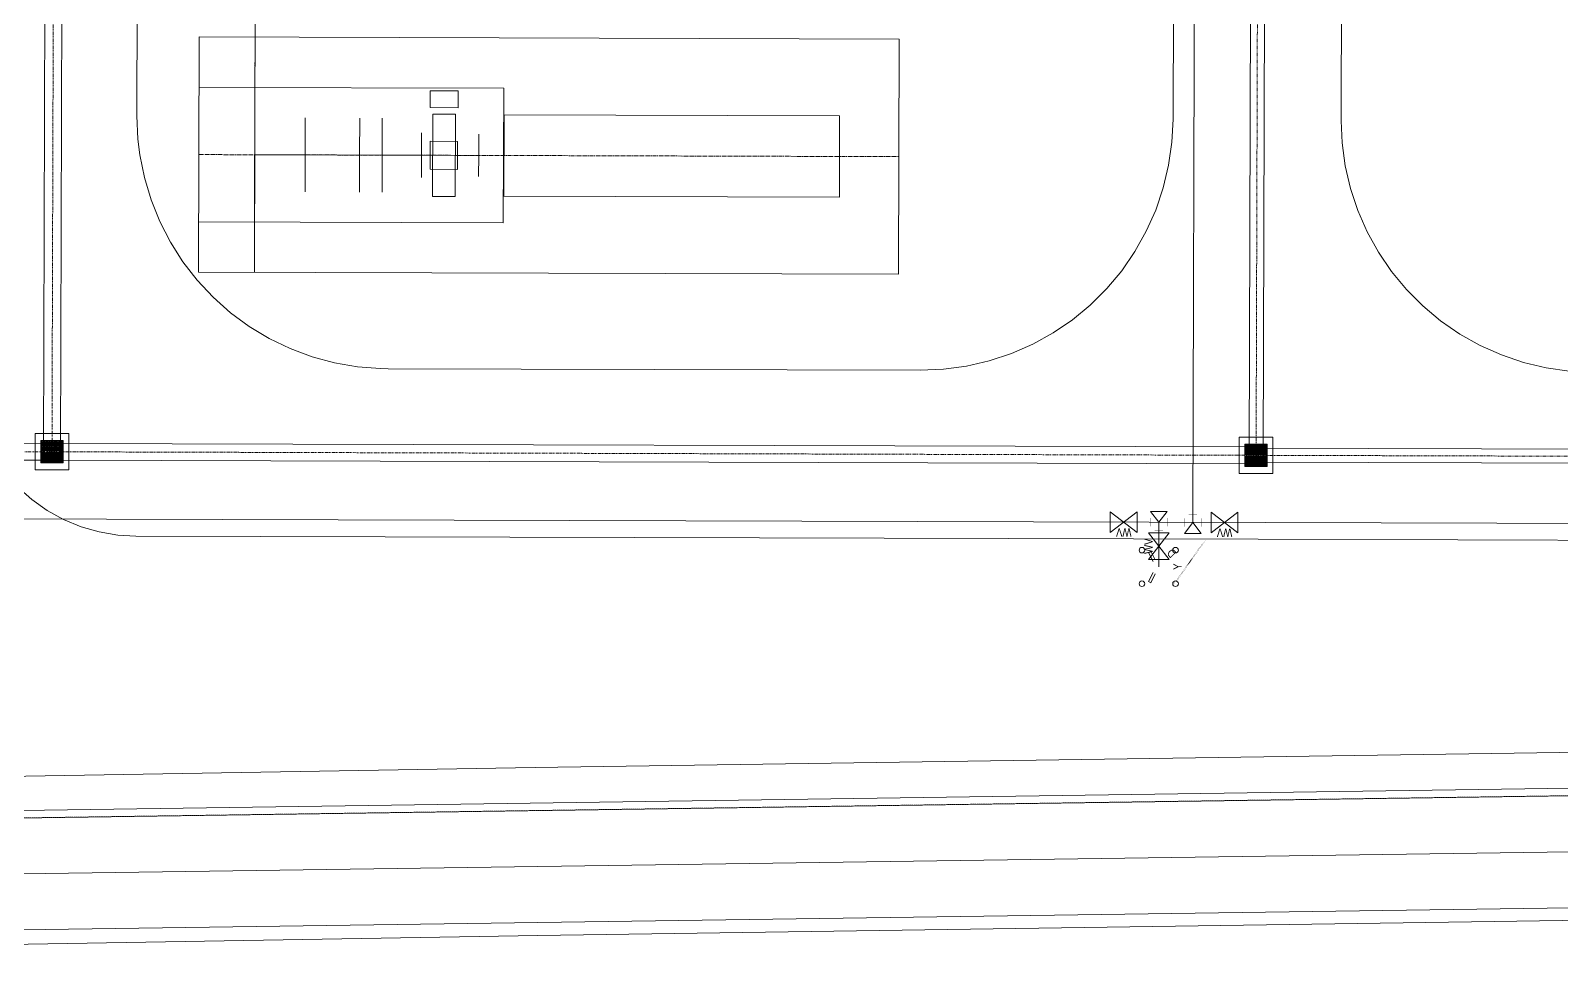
# Model space of a CAD drawing. Header units: feet. Extents: x 2383389 to 2386040, y 1992760 to 1995674.
# Drawn here: x 2384165.9 to 2384439.2, y 1992770.1 to 1992939.2 of the extents above; entities that cross this region are included whole.
import ezdxf
from ezdxf.enums import TextEntityAlignment as Align
from ezdxf.lldxf.tags import DXFTag

# ---------------------------------------------------------------- set-up
doc = ezdxf.new("R2010")
doc.units = ezdxf.units.FT
doc.header["$MEASUREMENT"] = 0
for name, pattern in [('CENTER2', [1.125, 0.75, -0.125, 0.125, -0.125]), ('DASHED2', [0.375, 0.25, -0.125]), ('PHANTOM2', [1.25, 0.625, -0.125, 0.125, -0.125, 0.125, -0.125])]:
    doc.linetypes.add(name, pattern=pattern)
doc.layers.get('0').update_dxf_attribs({"lineweight": 15})
for name, color, linetype in [('0 Center Lines', 60, 'CENTER2'), ('0 Feature Lines', 90, 'Continuous'), ('CJ-TOPO-CONC', 50, 'Continuous'), ('CJ-TOPO-PIPE', 11, 'PHANTOM2')]:
    doc.layers.add(name, color=color, linetype=linetype)
doc.layers.add('0 Construction Lines', color=8, linetype='Continuous', transparency=0.5)
for name, color, linetype, lineweight, true_color in [('C-FENC', 1, 'Fence', 0, 0xff0000), ('C-PRKG-CONC', 1, 'Continuous', 0, 0xff0000), ('C-STRM-PIPE', 7, 'Continuous', 0, 0x00cc33), ('C-STRM-STRC', 7, 'Continuous', 0, 0x00cc33), ('V-ESMT-ACCS', 1, 'DASHED8', 0, 0xff0000), ('V-ESMT-UTIL', 1, 'DASHED8', 0, 0xff0000), ('V-PROP-LINE', 7, 'PHANTOM4', 0, 0x007299), ('V-PROP-SBCK', 1, 'DASHED2', 0, 0xff0000)]:
    doc.layers.add(name, color=color, linetype=linetype, lineweight=lineweight, true_color=true_color)
doc.layers.add('C-FIRE-PIPE-12IN', color=140, linetype="UT-FIRE12''", lineweight=0)
doc.layers.add('C-FIRE-STRC', color=140, linetype='Continuous', lineweight=0)
doc.styles.add('_sys_ls_Arial Narrow', font='ARIALN.TTF', dxfattribs={"height": 1})
doc.styles.add('PFI_100', font='ARIALN.TTF', dxfattribs={"height": 0.03048})
tags = doc.linetypes.add('DASHED8', pattern=[0.09375, 0.0625, -0.03125]).pattern_tags.tags
tags[6:7] = [DXFTag(74, 4), DXFTag(75, 0), DXFTag(340, '0'), DXFTag(46, 0.03937), DXFTag(50, 0.0), DXFTag(44, 0.0), DXFTag(45, 0.0)]
tags[4:5] = [DXFTag(74, 4), DXFTag(75, 0), DXFTag(340, '0'), DXFTag(46, 0.03937), DXFTag(50, 0.0), DXFTag(44, 0.0), DXFTag(45, 0.0)]
tags = doc.linetypes.add('Fence', pattern=[393.7, 393.7]).pattern_tags.tags
tags[4:5] = [DXFTag(74, 4), DXFTag(75, 0), DXFTag(340, '0'), DXFTag(46, 0.03937), DXFTag(50, 0.0), DXFTag(44, 0.0), DXFTag(45, 0.0)]
tags = doc.linetypes.add('PHANTOM4', pattern=[0.625, 0.3125, -0.0625, 0.0625, -0.0625, 0.0625, -0.0625]).pattern_tags.tags
tags[14:15] = [DXFTag(74, 4), DXFTag(75, 0), DXFTag(340, '0'), DXFTag(46, 0.03937), DXFTag(50, 0.0), DXFTag(44, 0.0), DXFTag(45, 0.0)]
tags[12:13] = [DXFTag(74, 4), DXFTag(75, 0), DXFTag(340, '0'), DXFTag(46, 0.03937), DXFTag(50, 0.0), DXFTag(44, 0.0), DXFTag(45, 0.0)]
tags[10:11] = [DXFTag(74, 4), DXFTag(75, 0), DXFTag(340, '0'), DXFTag(46, 0.03937), DXFTag(50, 0.0), DXFTag(44, 0.0), DXFTag(45, 0.0)]
tags[8:9] = [DXFTag(74, 4), DXFTag(75, 0), DXFTag(340, '0'), DXFTag(46, 0.03937), DXFTag(50, 0.0), DXFTag(44, 0.0), DXFTag(45, 0.0)]
tags[6:7] = [DXFTag(74, 4), DXFTag(75, 0), DXFTag(340, '0'), DXFTag(46, 0.03937), DXFTag(50, 0.0), DXFTag(44, 0.0), DXFTag(45, 0.0)]
tags[4:5] = [DXFTag(74, 4), DXFTag(75, 0), DXFTag(340, '0'), DXFTag(46, 0.03937), DXFTag(50, 0.0), DXFTag(44, 0.0), DXFTag(45, 0.0)]
tags = doc.linetypes.add("UT-FIRE12''", pattern='A,1.25,-0.05,["12\'\'F",_sys_ls_Arial Narrow,S=0.1,R=0,X=-0.05,Y=-0.04],-0.2', length=1.5).pattern_tags.tags
tags[15:16] = [DXFTag(74, 4), DXFTag(75, 0), DXFTag(340, '0'), DXFTag(46, 0.03937), DXFTag(50, 0.0), DXFTag(44, 0.0), DXFTag(45, 0.0)]
tags[4:5] = [DXFTag(74, 4), DXFTag(75, 0), DXFTag(340, '0'), DXFTag(46, 0.03937), DXFTag(50, 0.0), DXFTag(44, 0.0), DXFTag(45, 0.0)]

msp = doc.modelspace()

# ---------------------------------------------------------------- linework, layer by layer
at = {"lineweight": 5}
for p, q in [((2384195.94201, 1992929.03878, 276.21), (2384250.35778, 1992928.88006, 276.21)), ((2384205.94197, 1992929.00961, 276.21), (2384205.87196, 1992905.00972, 276.21)), ((2384237.21063, 1992925.41839, 276.21), (2384237.21938, 1992928.41838, 276.21)), ((2384237.21938, 1992928.41838, 276.21), (2384242.21936, 1992928.4038, 276.21)), ((2384242.21936, 1992928.4038, 276.21), (2384242.21061, 1992925.40381, 276.21)), ((2384250.35778, 1992928.88006, 276.21), (2384250.28778, 1992904.88016, 276.21)), ((2384242.21061, 1992925.40381, 276.21), (2384237.21063, 1992925.41839, 276.21)), ((2384237.68622, 1992924.25, 276.21), (2384237.64344, 1992909.58406, 276.21)), ((2384237.68622, 1992924.25, 276.21), (2384241.7262, 1992924.23822, 276.21)), ((2384241.7262, 1992924.23822, 276.21), (2384241.68343, 1992909.57228, 276.21)), ((2384214.92622, 1992923.59743, 276.21), (2384214.90693, 1992916.98341, 276.21)), ((2384224.65569, 1992923.56905, 276.21), (2384224.6364, 1992916.95503, 276.21)), ((2384228.68567, 1992923.5573, 276.21), (2384228.67587, 1992916.94325, 276.21)), ((2384235.68748, 1992920.91182, 276.21), (2384235.66421, 1992912.93385, 276.21)), ((2384237.25313, 1992919.41824, 276.21), (2384237.23854, 1992914.41826, 276.21)), ((2384237.25313, 1992919.41824, 276.21), (2384242.12811, 1992919.40402, 276.21)), ((2384242.12811, 1992919.40402, 276.21), (2384242.11352, 1992914.40404, 276.21)), ((2384245.8938, 1992916.89303, 276.21), (2384245.90481, 1992920.66901, 276.21)), ((2384205.90697, 1992917.00967, 276.21), (2384214.90693, 1992916.98341, 276.21)), ((2384214.88764, 1992910.3694, 276.21), (2384214.90693, 1992916.98341, 276.21)), ((2384214.90693, 1992916.98341, 276.21), (2384228.66587, 1992916.94328, 276.21)), ((2384224.6171, 1992910.34102, 276.21), (2384224.6364, 1992916.95503, 276.21)), ((2384228.64709, 1992910.32926, 276.21), (2384228.67587, 1992916.94325, 276.21)), ((2384228.67587, 1992916.94325, 276.21), (2384235.67584, 1992916.92283, 276.21)), ((2384235.67584, 1992916.92283, 276.21), (2384245.8938, 1992916.89303, 276.21)), ((2384245.8938, 1992916.89303, 276.21), (2384245.88278, 1992913.11705, 276.21)), ((2384237.23854, 1992914.41826, 276.21), (2384242.11352, 1992914.40404, 276.21)), ((2384237.64344, 1992909.58406, 276.21), (2384241.68343, 1992909.57228, 276.21)), ((2384250.28778, 1992904.88016, 276.21), (2384195.87201, 1992905.03888, 276.21))]:
    msp.add_line(p, q, dxfattribs=at)
at = {"layer": '0 Center Lines', "color": 2, "lineweight": 5}
for p, q in [((2384205.84571, 1992896.00975, -0.89981), (2384205.96822, 1992938.00958, -0.89981)), ((2384195.90701, 1992917.03883, 276.21), (2384320.90648, 1992916.67423, 276.21))]:
    msp.add_line(p, q, dxfattribs=at)
at = {"layer": '0 Construction Lines', "color": 6, "lineweight": 5}
msp.add_line((2384207.06313, 1993313.38298, -0.83981), (2384205.84571, 1992896.00975, -0.89981), dxfattribs=at)
at = {"layer": '0 Feature Lines', "lineweight": 5, "elevation": 276.21}
msp.add_lwpolyline([(2384250.42792, 1992924.12983), (2384310.34767, 1992923.95506), (2384310.30538, 1992909.45512), (2384250.38563, 1992909.6299)], close=True, dxfattribs=at)
at = {"layer": 'C-FENC'}
msp.add_lwpolyline([(2384222.09225, 1994857.72656), (2384222.09225, 1993876.28395), (2384140.65788, 1993876.28395), (2384140.66481, 1993205.48535), (2383580.36018, 1993205.48535), (2383580.36018, 1992828.49881), (2383746.22675, 1992799.58631), (2384140.66917, 1992799.58631), (2385152.5181, 1992814.09976), (2385492.77755, 1993174.83628), (2385493.80261, 1993183.73072), (2385492.22955, 1993274.29782), (2385491.64903, 1993377.60393), (2385494.82474, 1993476.70764), (2385493.17033, 1993581.35254), (2385493.4649, 1993678.3959), (2385493.56311, 1993773.51511), (2385494.07787, 1993828.44199), (2385493.20647, 1993920.67855), (2385493.49173, 1994053.51003), (2385494.38415, 1994136.10045), (2385494.78908, 1994275.94596)], dxfattribs=at)
at = {"layer": 'C-FIRE-PIPE-12IN'}
for points in [[(2384373.39733, 1992851.38319), (2384375.63286, 1993616.04689), (2384540.75942, 1993615.97057), (2384591.04728, 1993616.04689), (2384591.94111, 1993922.48277)], [(2384800.12708, 1992850.13847), (2384158.66945, 1992852.00952), (2384159.48468, 1993131.49534), (2384128.88806, 1993162.27113), (2383536.73815, 1993163.98004)]]:
    msp.add_lwpolyline(points, dxfattribs=at)
at = {"layer": 'C-FIRE-PIPE-12IN', "flags": 128}
for points in [[(2384368.80284, 1992853.32146), (2384367.31948, 1992851.40091), (2384365.83471, 1992853.32037), (2384368.80284, 1992853.32146)], [(2384367.31948, 1992851.40091), (2384367.31948, 1992843.41788)], [(2384371.91398, 1992849.4087), (2384373.39734, 1992851.32924), (2384374.88211, 1992849.40978), (2384371.91398, 1992849.4087)]]:
    msp.add_lwpolyline(points, dxfattribs=at)
at = {"layer": 'C-FIRE-PIPE-12IN', "const_width": 0.06096, "flags": 128}
for points in [[(2384365.83514, 1992852.15037), (2384365.83569, 1992850.65037)], [(2384365.83541, 1992851.40037), (2384367.31948, 1992851.40091)], [(2384368.80354, 1992851.40146), (2384367.31948, 1992851.40091)], [(2384367.32002, 1992849.91685), (2384367.31948, 1992851.40091)], [(2384368.80381, 1992850.65146), (2384368.80326, 1992852.15146)], [(2384371.91301, 1992852.0787), (2384371.91356, 1992850.5787)], [(2384371.91328, 1992851.3287), (2384373.39734, 1992851.32924)], [(2384374.1468, 1992852.81358), (2384372.6468, 1992852.81303)], [(2384373.3968, 1992852.8133), (2384373.39734, 1992851.32924)], [(2384374.88141, 1992851.32978), (2384373.39734, 1992851.32924)], [(2384374.88168, 1992850.57978), (2384374.88113, 1992852.07978)], [(2384366.57002, 1992849.91658), (2384368.07002, 1992849.91713)]]:
    msp.add_lwpolyline(points, dxfattribs=at)
at = {"layer": 'C-FIRE-STRC', "linetype": 'ByBlock', "lineweight": 0}
for p, q in [((2384358.67419, 1992849.55828), (2384363.45851, 1992853.25632)), ((2384358.67419, 1992853.25632), (2384358.67419, 1992849.55828)), ((2384363.45851, 1992849.55828), (2384358.67419, 1992853.25632)), ((2384363.45851, 1992853.25632), (2384363.45851, 1992849.55828)), ((2384376.6723, 1992849.51764), (2384381.45662, 1992853.21567)), ((2384376.6723, 1992853.21567), (2384376.6723, 1992849.51764)), ((2384381.45662, 1992849.51764), (2384376.6723, 1992853.21567)), ((2384381.45662, 1992853.21567), (2384381.45662, 1992849.51764)), ((2384365.47046, 1992849.51851), (2384369.1685, 1992844.73419)), ((2384369.1685, 1992849.51851), (2384365.47046, 1992849.51851)), ((2384365.47046, 1992844.73419), (2384369.1685, 1992849.51851)), ((2384365.91323, 1992846.23038), (2384365.49396, 1992846.02075)), ((2384365.49396, 1992846.02075), (2384366.30717, 1992844.39434)), ((2384366.69058, 1992844.67567), (2384365.91323, 1992846.23038)), ((2384369.1685, 1992844.73419), (2384365.47046, 1992844.73419)), ((2384366.3074, 1992842.44189), (2384365.49396, 1992840.81501)), ((2384366.69058, 1992842.1601), (2384365.91323, 1992840.60538)), ((2384365.91323, 1992840.60538), (2384365.49396, 1992840.81501))]:
    msp.add_line(p, q, dxfattribs=at)
at = {"layer": 'C-FIRE-STRC'}
for centre in [(2384364.31948, 1992846.41788), (2384370.31948, 1992846.41788), (2384364.31948, 1992840.41788), (2384370.31948, 1992840.41788)]:
    msp.add_circle(centre, 0.5, dxfattribs=at)
at = {"layer": 'C-PRKG-CONC'}
for points, elevation in [([(2384440.59549, 1992878.37926), (2384436.48053, 1992878.96551), (2384432.43722, 1992879.92894), (2384428.50005, 1992881.26134), (2384424.70261, 1992882.95132), (2384421.07731, 1992884.98448), (2384417.65506, 1992887.34347), (2384414.46508, 1992890.00816), (2384411.53456, 1992892.95582), (2384408.88853, 1992896.16129), (2384406.54954, 1992899.59724), (2384404.53757, 1992903.23435), (2384402.86976, 1992907.04158), (2384401.56036, 1992910.98646), (2384400.62053, 1992915.03532), (2384400.05829, 1992919.15363), (2384399.87834, 1992923.08808), (2384399.87844, 1992923.30625), (2384400.0139, 1992969.74715), (2384400.0938, 1992997.13814), (2384400.25008, 1993050.71769), (2384400.32695, 1993077.06984), (2384400.5625, 1993157.82459), (2384400.64021, 1993184.46697)], 275.73481), ([(2384184.93753, 1992943.8761), (2384184.87936, 1992923.93337), (2384185.05921, 1992919.78075), (2384185.39502, 1992917.00796), (2384186.21166, 1992912.93246), (2384187.40087, 1992908.9497), (2384188.95248, 1992905.09366), (2384190.85326, 1992901.39723), (2384193.087, 1992897.89195), (2384195.63464, 1992894.60772), (2384198.47444, 1992891.57257), (2384201.58218, 1992888.8124), (2384204.93133, 1992886.35074), (2384208.49333, 1992884.2086), (2384212.23779, 1992882.40427), (2384216.13275, 1992880.95312), (2384220.145, 1992879.86755), (2384224.24029, 1992879.15681), (2384228.3837, 1992878.82697), (2384229.74791, 1992878.80231), (2384324.7475, 1992878.52521), (2384328.90012, 1992878.70506), (2384333.01843, 1992879.26729), (2384337.0673, 1992880.20712), (2384341.01217, 1992881.51653), (2384344.8194, 1992883.18433), (2384348.45651, 1992885.19631), (2384351.89246, 1992887.53529), (2384355.09794, 1992890.18133), (2384358.04559, 1992893.11184), (2384360.71028, 1992896.30182), (2384363.06927, 1992899.72407), (2384365.10243, 1992903.34938), (2384366.79242, 1992907.14681), (2384368.12481, 1992911.08398), (2384369.08824, 1992915.1273), (2384369.6745, 1992919.24226), (2384369.87845, 1992923.35813), (2384369.87857, 1992923.39376), (2384369.93671, 1992943.32502)], 276.4149), ([(2384163.58015, 1992857.6752), (2384166.09343, 1992855.43881), (2384168.8413, 1992853.49788), (2384171.78922, 1992851.87682), (2384174.90009, 1992850.59601), (2384178.13481, 1992849.67157), (2384181.4527, 1992849.11511), (2384184.66059, 1992848.93369), (2384385.09842, 1992848.34904), (2384492.02805, 1992848.03714), (2384599.52713, 1992847.72358), (2384704.91608, 1992847.41618), (2384915.18925, 1992846.80284)], 286.44088)]:
    msp.add_lwpolyline(points, dxfattribs=dict(at, elevation=elevation))
at = {"layer": 'C-STRM-PIPE', "color": 102, "linetype": 'Continuous', "lineweight": 0, "true_color": 0x00cc33}
for p, q in [((2384168.43765, 1992943.94193), (2384168.20442, 1992863.98176)), ((2384171.43764, 1992943.93318), (2384171.2044, 1992863.97301)), ((2384383.68673, 1992943.31408), (2384383.4535, 1992863.3539)), ((2384386.18672, 1992943.30679), (2384385.95349, 1992863.34661)), ((2384169.70879, 1992865.47737), (2384094.11438, 1992865.69787)), ((2384384.70787, 1992864.85025), (2384169.70879, 1992865.47737)), ((2384599.70623, 1992863.97313), (2384384.70714, 1992864.60025)), ((2384169.70003, 1992862.47739), (2384094.10563, 1992862.69789)), ((2384384.69912, 1992861.85026), (2384169.70003, 1992862.47739)), ((2384599.69893, 1992861.47314), (2384384.69985, 1992862.10026))]:
    msp.add_line(p, q, dxfattribs=at)
at = {"layer": 'C-STRM-STRC'}
for points in [[(2384172.70441, 1992860.72738, 0), (2384166.70441, 1992860.72738, 0), (2384166.70441, 1992867.22738, 0), (2384172.70441, 1992867.22738, 0), (2384172.70441, 1992860.72738, 0)], [(2384171.70441, 1992861.97738, 0), (2384167.70441, 1992861.97738, 0), (2384167.70441, 1992865.97738, 0), (2384171.70441, 1992865.97738, 0), (2384171.70441, 1992861.97738, 0)], [(2384167.97892, 1992865.83032, 0), (2384167.85147, 1992865.83032, 0), (2384167.85147, 1992865.0166, 0), (2384167.97892, 1992865.0166, 0), (2384167.97892, 1992865.83032, 0)], [(2384167.97892, 1992864.93816, 0), (2384167.85147, 1992864.93816, 0), (2384167.85147, 1992864.12444, 0), (2384167.97892, 1992864.12444, 0), (2384167.97892, 1992864.93816, 0)], [(2384168.20441, 1992865.83032, 0), (2384168.07696, 1992865.83032, 0), (2384168.07696, 1992865.0166, 0), (2384168.20441, 1992865.0166, 0), (2384168.20441, 1992865.83032, 0)], [(2384168.20441, 1992864.93816, 0), (2384168.07696, 1992864.93816, 0), (2384168.07696, 1992864.12444, 0), (2384168.20441, 1992864.12444, 0), (2384168.20441, 1992864.93816, 0)], [(2384168.4299, 1992865.83032, 0), (2384168.30245, 1992865.83032, 0), (2384168.30245, 1992865.0166, 0), (2384168.4299, 1992865.0166, 0), (2384168.4299, 1992865.83032, 0)], [(2384168.4299, 1992864.93816, 0), (2384168.30245, 1992864.93816, 0), (2384168.30245, 1992864.12444, 0), (2384168.4299, 1992864.12444, 0), (2384168.4299, 1992864.93816, 0)], [(2384168.65539, 1992865.83032, 0), (2384168.52794, 1992865.83032, 0), (2384168.52794, 1992865.0166, 0), (2384168.65539, 1992865.0166, 0), (2384168.65539, 1992865.83032, 0)], [(2384168.65539, 1992864.93816, 0), (2384168.52794, 1992864.93816, 0), (2384168.52794, 1992864.12444, 0), (2384168.65539, 1992864.12444, 0), (2384168.65539, 1992864.93816, 0)], [(2384168.88088, 1992865.83032, 0), (2384168.75343, 1992865.83032, 0), (2384168.75343, 1992865.0166, 0), (2384168.88088, 1992865.0166, 0), (2384168.88088, 1992865.83032, 0)], [(2384168.88088, 1992864.93816, 0), (2384168.75343, 1992864.93816, 0), (2384168.75343, 1992864.12444, 0), (2384168.88088, 1992864.12444, 0), (2384168.88088, 1992864.93816, 0)], [(2384169.10637, 1992865.83032, 0), (2384168.97892, 1992865.83032, 0), (2384168.97892, 1992865.0166, 0), (2384169.10637, 1992865.0166, 0), (2384169.10637, 1992865.83032, 0)], [(2384169.10637, 1992864.93816, 0), (2384168.97892, 1992864.93816, 0), (2384168.97892, 1992864.12444, 0), (2384169.10637, 1992864.12444, 0), (2384169.10637, 1992864.93816, 0)], [(2384169.33186, 1992865.83032, 0), (2384169.20441, 1992865.83032, 0), (2384169.20441, 1992865.0166, 0), (2384169.33186, 1992865.0166, 0), (2384169.33186, 1992865.83032, 0)], [(2384169.33186, 1992864.93816, 0), (2384169.20441, 1992864.93816, 0), (2384169.20441, 1992864.12444, 0), (2384169.33186, 1992864.12444, 0), (2384169.33186, 1992864.93816, 0)], [(2384169.55735, 1992865.83032, 0), (2384169.4299, 1992865.83032, 0), (2384169.4299, 1992865.0166, 0), (2384169.55735, 1992865.0166, 0), (2384169.55735, 1992865.83032, 0)], [(2384169.55735, 1992864.93816, 0), (2384169.4299, 1992864.93816, 0), (2384169.4299, 1992864.12444, 0), (2384169.55735, 1992864.12444, 0), (2384169.55735, 1992864.93816, 0)], [(2384169.75343, 1992865.83032, 0), (2384169.62598, 1992865.83032, 0), (2384169.62598, 1992865.0166, 0), (2384169.75343, 1992865.0166, 0), (2384169.75343, 1992865.83032, 0)], [(2384169.75343, 1992864.93816, 0), (2384169.62598, 1992864.93816, 0), (2384169.62598, 1992864.12444, 0), (2384169.75343, 1992864.12444, 0), (2384169.75343, 1992864.93816, 0)], [(2384169.97892, 1992865.83032, 0), (2384169.85147, 1992865.83032, 0), (2384169.85147, 1992865.0166, 0), (2384169.97892, 1992865.0166, 0), (2384169.97892, 1992865.83032, 0)], [(2384169.97892, 1992864.93816, 0), (2384169.85147, 1992864.93816, 0), (2384169.85147, 1992864.12444, 0), (2384169.97892, 1992864.12444, 0), (2384169.97892, 1992864.93816, 0)], [(2384170.20441, 1992865.83032, 0), (2384170.07696, 1992865.83032, 0), (2384170.07696, 1992865.0166, 0), (2384170.20441, 1992865.0166, 0), (2384170.20441, 1992865.83032, 0)], [(2384170.20441, 1992864.93816, 0), (2384170.07696, 1992864.93816, 0), (2384170.07696, 1992864.12444, 0), (2384170.20441, 1992864.12444, 0), (2384170.20441, 1992864.93816, 0)], [(2384170.4299, 1992865.83032, 0), (2384170.30245, 1992865.83032, 0), (2384170.30245, 1992865.0166, 0), (2384170.4299, 1992865.0166, 0), (2384170.4299, 1992865.83032, 0)], [(2384170.4299, 1992864.93816, 0), (2384170.30245, 1992864.93816, 0), (2384170.30245, 1992864.12444, 0), (2384170.4299, 1992864.12444, 0), (2384170.4299, 1992864.93816, 0)], [(2384170.65539, 1992865.83032, 0), (2384170.52794, 1992865.83032, 0), (2384170.52794, 1992865.0166, 0), (2384170.65539, 1992865.0166, 0), (2384170.65539, 1992865.83032, 0)], [(2384170.65539, 1992864.93816, 0), (2384170.52794, 1992864.93816, 0), (2384170.52794, 1992864.12444, 0), (2384170.65539, 1992864.12444, 0), (2384170.65539, 1992864.93816, 0)], [(2384170.88088, 1992865.83032, 0), (2384170.75343, 1992865.83032, 0), (2384170.75343, 1992865.0166, 0), (2384170.88088, 1992865.0166, 0), (2384170.88088, 1992865.83032, 0)], [(2384170.88088, 1992864.93816, 0), (2384170.75343, 1992864.93816, 0), (2384170.75343, 1992864.12444, 0), (2384170.88088, 1992864.12444, 0), (2384170.88088, 1992864.93816, 0)], [(2384171.10637, 1992865.83032, 0), (2384170.97892, 1992865.83032, 0), (2384170.97892, 1992865.0166, 0), (2384171.10637, 1992865.0166, 0), (2384171.10637, 1992865.83032, 0)], [(2384171.10637, 1992864.93816, 0), (2384170.97892, 1992864.93816, 0), (2384170.97892, 1992864.12444, 0), (2384171.10637, 1992864.12444, 0), (2384171.10637, 1992864.93816, 0)], [(2384171.33186, 1992865.83032, 0), (2384171.20441, 1992865.83032, 0), (2384171.20441, 1992865.0166, 0), (2384171.33186, 1992865.0166, 0), (2384171.33186, 1992865.83032, 0)], [(2384171.33186, 1992864.93816, 0), (2384171.20441, 1992864.93816, 0), (2384171.20441, 1992864.12444, 0), (2384171.33186, 1992864.12444, 0), (2384171.33186, 1992864.93816, 0)], [(2384171.55735, 1992865.83032, 0), (2384171.4299, 1992865.83032, 0), (2384171.4299, 1992865.0166, 0), (2384171.55735, 1992865.0166, 0), (2384171.55735, 1992865.83032, 0)], [(2384171.55735, 1992864.93816, 0), (2384171.4299, 1992864.93816, 0), (2384171.4299, 1992864.12444, 0), (2384171.55735, 1992864.12444, 0), (2384171.55735, 1992864.93816, 0)], [(2384387.7035, 1992860.10026, 0), (2384381.7035, 1992860.10026, 0), (2384381.7035, 1992866.60026, 0), (2384387.7035, 1992866.60026, 0), (2384387.7035, 1992860.10026, 0)], [(2384386.7035, 1992861.35026, 0), (2384382.7035, 1992861.35026, 0), (2384382.7035, 1992865.35026, 0), (2384386.7035, 1992865.35026, 0), (2384386.7035, 1992861.35026, 0)], [(2384382.97801, 1992865.2032, 0), (2384382.85055, 1992865.2032, 0), (2384382.85055, 1992864.38947, 0), (2384382.97801, 1992864.38947, 0), (2384382.97801, 1992865.2032, 0)], [(2384382.97801, 1992864.31104, 0), (2384382.85055, 1992864.31104, 0), (2384382.85055, 1992863.49732, 0), (2384382.97801, 1992863.49732, 0), (2384382.97801, 1992864.31104, 0)], [(2384383.2035, 1992865.2032, 0), (2384383.07604, 1992865.2032, 0), (2384383.07604, 1992864.38947, 0), (2384383.2035, 1992864.38947, 0), (2384383.2035, 1992865.2032, 0)], [(2384383.2035, 1992864.31104, 0), (2384383.07604, 1992864.31104, 0), (2384383.07604, 1992863.49732, 0), (2384383.2035, 1992863.49732, 0), (2384383.2035, 1992864.31104, 0)], [(2384383.42899, 1992865.2032, 0), (2384383.30153, 1992865.2032, 0), (2384383.30153, 1992864.38947, 0), (2384383.42899, 1992864.38947, 0), (2384383.42899, 1992865.2032, 0)], [(2384383.42899, 1992864.31104, 0), (2384383.30153, 1992864.31104, 0), (2384383.30153, 1992863.49732, 0), (2384383.42899, 1992863.49732, 0), (2384383.42899, 1992864.31104, 0)], [(2384383.65448, 1992865.2032, 0), (2384383.52702, 1992865.2032, 0), (2384383.52702, 1992864.38947, 0), (2384383.65448, 1992864.38947, 0), (2384383.65448, 1992865.2032, 0)], [(2384383.65448, 1992864.31104, 0), (2384383.52702, 1992864.31104, 0), (2384383.52702, 1992863.49732, 0), (2384383.65448, 1992863.49732, 0), (2384383.65448, 1992864.31104, 0)], [(2384383.87997, 1992865.2032, 0), (2384383.75252, 1992865.2032, 0), (2384383.75252, 1992864.38947, 0), (2384383.87997, 1992864.38947, 0), (2384383.87997, 1992865.2032, 0)], [(2384383.87997, 1992864.31104, 0), (2384383.75252, 1992864.31104, 0), (2384383.75252, 1992863.49732, 0), (2384383.87997, 1992863.49732, 0), (2384383.87997, 1992864.31104, 0)], [(2384384.10546, 1992865.2032, 0), (2384383.97801, 1992865.2032, 0), (2384383.97801, 1992864.38947, 0), (2384384.10546, 1992864.38947, 0), (2384384.10546, 1992865.2032, 0)], [(2384384.10546, 1992864.31104, 0), (2384383.97801, 1992864.31104, 0), (2384383.97801, 1992863.49732, 0), (2384384.10546, 1992863.49732, 0), (2384384.10546, 1992864.31104, 0)], [(2384384.33095, 1992865.2032, 0), (2384384.2035, 1992865.2032, 0), (2384384.2035, 1992864.38947, 0), (2384384.33095, 1992864.38947, 0), (2384384.33095, 1992865.2032, 0)], [(2384384.33095, 1992864.31104, 0), (2384384.2035, 1992864.31104, 0), (2384384.2035, 1992863.49732, 0), (2384384.33095, 1992863.49732, 0), (2384384.33095, 1992864.31104, 0)], [(2384384.55644, 1992865.2032, 0), (2384384.42899, 1992865.2032, 0), (2384384.42899, 1992864.38947, 0), (2384384.55644, 1992864.38947, 0), (2384384.55644, 1992865.2032, 0)], [(2384384.55644, 1992864.31104, 0), (2384384.42899, 1992864.31104, 0), (2384384.42899, 1992863.49732, 0), (2384384.55644, 1992863.49732, 0), (2384384.55644, 1992864.31104, 0)], [(2384384.75252, 1992865.2032, 0), (2384384.62506, 1992865.2032, 0), (2384384.62506, 1992864.38947, 0), (2384384.75252, 1992864.38947, 0), (2384384.75252, 1992865.2032, 0)], [(2384384.75252, 1992864.31104, 0), (2384384.62506, 1992864.31104, 0), (2384384.62506, 1992863.49732, 0), (2384384.75252, 1992863.49732, 0), (2384384.75252, 1992864.31104, 0)], [(2384384.97801, 1992865.2032, 0), (2384384.85055, 1992865.2032, 0), (2384384.85055, 1992864.38947, 0), (2384384.97801, 1992864.38947, 0), (2384384.97801, 1992865.2032, 0)], [(2384384.97801, 1992864.31104, 0), (2384384.85055, 1992864.31104, 0), (2384384.85055, 1992863.49732, 0), (2384384.97801, 1992863.49732, 0), (2384384.97801, 1992864.31104, 0)], [(2384385.2035, 1992865.2032, 0), (2384385.07604, 1992865.2032, 0), (2384385.07604, 1992864.38947, 0), (2384385.2035, 1992864.38947, 0), (2384385.2035, 1992865.2032, 0)], [(2384385.2035, 1992864.31104, 0), (2384385.07604, 1992864.31104, 0), (2384385.07604, 1992863.49732, 0), (2384385.2035, 1992863.49732, 0), (2384385.2035, 1992864.31104, 0)], [(2384385.42899, 1992865.2032, 0), (2384385.30153, 1992865.2032, 0), (2384385.30153, 1992864.38947, 0), (2384385.42899, 1992864.38947, 0), (2384385.42899, 1992865.2032, 0)], [(2384385.42899, 1992864.31104, 0), (2384385.30153, 1992864.31104, 0), (2384385.30153, 1992863.49732, 0), (2384385.42899, 1992863.49732, 0), (2384385.42899, 1992864.31104, 0)], [(2384385.65448, 1992865.2032, 0), (2384385.52702, 1992865.2032, 0), (2384385.52702, 1992864.38947, 0), (2384385.65448, 1992864.38947, 0), (2384385.65448, 1992865.2032, 0)], [(2384385.65448, 1992864.31104, 0), (2384385.52702, 1992864.31104, 0), (2384385.52702, 1992863.49732, 0), (2384385.65448, 1992863.49732, 0), (2384385.65448, 1992864.31104, 0)], [(2384385.87997, 1992865.2032, 0), (2384385.75252, 1992865.2032, 0), (2384385.75252, 1992864.38947, 0), (2384385.87997, 1992864.38947, 0), (2384385.87997, 1992865.2032, 0)], [(2384385.87997, 1992864.31104, 0), (2384385.75252, 1992864.31104, 0), (2384385.75252, 1992863.49732, 0), (2384385.87997, 1992863.49732, 0), (2384385.87997, 1992864.31104, 0)], [(2384386.10546, 1992865.2032, 0), (2384385.97801, 1992865.2032, 0), (2384385.97801, 1992864.38947, 0), (2384386.10546, 1992864.38947, 0), (2384386.10546, 1992865.2032, 0)], [(2384386.10546, 1992864.31104, 0), (2384385.97801, 1992864.31104, 0), (2384385.97801, 1992863.49732, 0), (2384386.10546, 1992863.49732, 0), (2384386.10546, 1992864.31104, 0)], [(2384386.33095, 1992865.2032, 0), (2384386.2035, 1992865.2032, 0), (2384386.2035, 1992864.38947, 0), (2384386.33095, 1992864.38947, 0), (2384386.33095, 1992865.2032, 0)], [(2384386.33095, 1992864.31104, 0), (2384386.2035, 1992864.31104, 0), (2384386.2035, 1992863.49732, 0), (2384386.33095, 1992863.49732, 0), (2384386.33095, 1992864.31104, 0)], [(2384386.55644, 1992865.2032, 0), (2384386.42899, 1992865.2032, 0), (2384386.42899, 1992864.38947, 0), (2384386.55644, 1992864.38947, 0), (2384386.55644, 1992865.2032, 0)], [(2384386.55644, 1992864.31104, 0), (2384386.42899, 1992864.31104, 0), (2384386.42899, 1992863.49732, 0), (2384386.55644, 1992863.49732, 0), (2384386.55644, 1992864.31104, 0)], [(2384167.97892, 1992863.83032, 0), (2384167.85147, 1992863.83032, 0), (2384167.85147, 1992863.0166, 0), (2384167.97892, 1992863.0166, 0), (2384167.97892, 1992863.83032, 0)], [(2384167.97892, 1992862.93816, 0), (2384167.85147, 1992862.93816, 0), (2384167.85147, 1992862.12444, 0), (2384167.97892, 1992862.12444, 0), (2384167.97892, 1992862.93816, 0)], [(2384168.20441, 1992863.83032, 0), (2384168.07696, 1992863.83032, 0), (2384168.07696, 1992863.0166, 0), (2384168.20441, 1992863.0166, 0), (2384168.20441, 1992863.83032, 0)], [(2384168.20441, 1992862.93816, 0), (2384168.07696, 1992862.93816, 0), (2384168.07696, 1992862.12444, 0), (2384168.20441, 1992862.12444, 0), (2384168.20441, 1992862.93816, 0)], [(2384168.4299, 1992863.83032, 0), (2384168.30245, 1992863.83032, 0), (2384168.30245, 1992863.0166, 0), (2384168.4299, 1992863.0166, 0), (2384168.4299, 1992863.83032, 0)], [(2384168.4299, 1992862.93816, 0), (2384168.30245, 1992862.93816, 0), (2384168.30245, 1992862.12444, 0), (2384168.4299, 1992862.12444, 0), (2384168.4299, 1992862.93816, 0)], [(2384168.65539, 1992863.83032, 0), (2384168.52794, 1992863.83032, 0), (2384168.52794, 1992863.0166, 0), (2384168.65539, 1992863.0166, 0), (2384168.65539, 1992863.83032, 0)], [(2384168.65539, 1992862.93816, 0), (2384168.52794, 1992862.93816, 0), (2384168.52794, 1992862.12444, 0), (2384168.65539, 1992862.12444, 0), (2384168.65539, 1992862.93816, 0)], [(2384168.88088, 1992863.83032, 0), (2384168.75343, 1992863.83032, 0), (2384168.75343, 1992863.0166, 0), (2384168.88088, 1992863.0166, 0), (2384168.88088, 1992863.83032, 0)], [(2384168.88088, 1992862.93816, 0), (2384168.75343, 1992862.93816, 0), (2384168.75343, 1992862.12444, 0), (2384168.88088, 1992862.12444, 0), (2384168.88088, 1992862.93816, 0)], [(2384169.10637, 1992863.83032, 0), (2384168.97892, 1992863.83032, 0), (2384168.97892, 1992863.0166, 0), (2384169.10637, 1992863.0166, 0), (2384169.10637, 1992863.83032, 0)], [(2384169.10637, 1992862.93816, 0), (2384168.97892, 1992862.93816, 0), (2384168.97892, 1992862.12444, 0), (2384169.10637, 1992862.12444, 0), (2384169.10637, 1992862.93816, 0)], [(2384169.33186, 1992863.83032, 0), (2384169.20441, 1992863.83032, 0), (2384169.20441, 1992863.0166, 0), (2384169.33186, 1992863.0166, 0), (2384169.33186, 1992863.83032, 0)], [(2384169.33186, 1992862.93816, 0), (2384169.20441, 1992862.93816, 0), (2384169.20441, 1992862.12444, 0), (2384169.33186, 1992862.12444, 0), (2384169.33186, 1992862.93816, 0)], [(2384169.55735, 1992863.83032, 0), (2384169.4299, 1992863.83032, 0), (2384169.4299, 1992863.0166, 0), (2384169.55735, 1992863.0166, 0), (2384169.55735, 1992863.83032, 0)], [(2384169.55735, 1992862.93816, 0), (2384169.4299, 1992862.93816, 0), (2384169.4299, 1992862.12444, 0), (2384169.55735, 1992862.12444, 0), (2384169.55735, 1992862.93816, 0)], [(2384169.75343, 1992863.83032, 0), (2384169.62598, 1992863.83032, 0), (2384169.62598, 1992863.0166, 0), (2384169.75343, 1992863.0166, 0), (2384169.75343, 1992863.83032, 0)], [(2384169.75343, 1992862.93816, 0), (2384169.62598, 1992862.93816, 0), (2384169.62598, 1992862.12444, 0), (2384169.75343, 1992862.12444, 0), (2384169.75343, 1992862.93816, 0)], [(2384169.97892, 1992863.83032, 0), (2384169.85147, 1992863.83032, 0), (2384169.85147, 1992863.0166, 0), (2384169.97892, 1992863.0166, 0), (2384169.97892, 1992863.83032, 0)], [(2384169.97892, 1992862.93816, 0), (2384169.85147, 1992862.93816, 0), (2384169.85147, 1992862.12444, 0), (2384169.97892, 1992862.12444, 0), (2384169.97892, 1992862.93816, 0)], [(2384170.20441, 1992863.83032, 0), (2384170.07696, 1992863.83032, 0), (2384170.07696, 1992863.0166, 0), (2384170.20441, 1992863.0166, 0), (2384170.20441, 1992863.83032, 0)], [(2384170.20441, 1992862.93816, 0), (2384170.07696, 1992862.93816, 0), (2384170.07696, 1992862.12444, 0), (2384170.20441, 1992862.12444, 0), (2384170.20441, 1992862.93816, 0)], [(2384170.4299, 1992863.83032, 0), (2384170.30245, 1992863.83032, 0), (2384170.30245, 1992863.0166, 0), (2384170.4299, 1992863.0166, 0), (2384170.4299, 1992863.83032, 0)], [(2384170.4299, 1992862.93816, 0), (2384170.30245, 1992862.93816, 0), (2384170.30245, 1992862.12444, 0), (2384170.4299, 1992862.12444, 0), (2384170.4299, 1992862.93816, 0)], [(2384170.65539, 1992863.83032, 0), (2384170.52794, 1992863.83032, 0), (2384170.52794, 1992863.0166, 0), (2384170.65539, 1992863.0166, 0), (2384170.65539, 1992863.83032, 0)], [(2384170.65539, 1992862.93816, 0), (2384170.52794, 1992862.93816, 0), (2384170.52794, 1992862.12444, 0), (2384170.65539, 1992862.12444, 0), (2384170.65539, 1992862.93816, 0)], [(2384170.88088, 1992863.83032, 0), (2384170.75343, 1992863.83032, 0), (2384170.75343, 1992863.0166, 0), (2384170.88088, 1992863.0166, 0), (2384170.88088, 1992863.83032, 0)], [(2384170.88088, 1992862.93816, 0), (2384170.75343, 1992862.93816, 0), (2384170.75343, 1992862.12444, 0), (2384170.88088, 1992862.12444, 0), (2384170.88088, 1992862.93816, 0)], [(2384171.10637, 1992863.83032, 0), (2384170.97892, 1992863.83032, 0), (2384170.97892, 1992863.0166, 0), (2384171.10637, 1992863.0166, 0), (2384171.10637, 1992863.83032, 0)], [(2384171.10637, 1992862.93816, 0), (2384170.97892, 1992862.93816, 0), (2384170.97892, 1992862.12444, 0), (2384171.10637, 1992862.12444, 0), (2384171.10637, 1992862.93816, 0)], [(2384171.33186, 1992863.83032, 0), (2384171.20441, 1992863.83032, 0), (2384171.20441, 1992863.0166, 0), (2384171.33186, 1992863.0166, 0), (2384171.33186, 1992863.83032, 0)], [(2384171.33186, 1992862.93816, 0), (2384171.20441, 1992862.93816, 0), (2384171.20441, 1992862.12444, 0), (2384171.33186, 1992862.12444, 0), (2384171.33186, 1992862.93816, 0)], [(2384171.55735, 1992863.83032, 0), (2384171.4299, 1992863.83032, 0), (2384171.4299, 1992863.0166, 0), (2384171.55735, 1992863.0166, 0), (2384171.55735, 1992863.83032, 0)], [(2384171.55735, 1992862.93816, 0), (2384171.4299, 1992862.93816, 0), (2384171.4299, 1992862.12444, 0), (2384171.55735, 1992862.12444, 0), (2384171.55735, 1992862.93816, 0)], [(2384382.97801, 1992863.2032, 0), (2384382.85055, 1992863.2032, 0), (2384382.85055, 1992862.38947, 0), (2384382.97801, 1992862.38947, 0), (2384382.97801, 1992863.2032, 0)], [(2384382.97801, 1992862.31104, 0), (2384382.85055, 1992862.31104, 0), (2384382.85055, 1992861.49732, 0), (2384382.97801, 1992861.49732, 0), (2384382.97801, 1992862.31104, 0)], [(2384383.2035, 1992863.2032, 0), (2384383.07604, 1992863.2032, 0), (2384383.07604, 1992862.38947, 0), (2384383.2035, 1992862.38947, 0), (2384383.2035, 1992863.2032, 0)], [(2384383.2035, 1992862.31104, 0), (2384383.07604, 1992862.31104, 0), (2384383.07604, 1992861.49732, 0), (2384383.2035, 1992861.49732, 0), (2384383.2035, 1992862.31104, 0)], [(2384383.42899, 1992863.2032, 0), (2384383.30153, 1992863.2032, 0), (2384383.30153, 1992862.38947, 0), (2384383.42899, 1992862.38947, 0), (2384383.42899, 1992863.2032, 0)], [(2384383.42899, 1992862.31104, 0), (2384383.30153, 1992862.31104, 0), (2384383.30153, 1992861.49732, 0), (2384383.42899, 1992861.49732, 0), (2384383.42899, 1992862.31104, 0)], [(2384383.65448, 1992863.2032, 0), (2384383.52702, 1992863.2032, 0), (2384383.52702, 1992862.38947, 0), (2384383.65448, 1992862.38947, 0), (2384383.65448, 1992863.2032, 0)], [(2384383.65448, 1992862.31104, 0), (2384383.52702, 1992862.31104, 0), (2384383.52702, 1992861.49732, 0), (2384383.65448, 1992861.49732, 0), (2384383.65448, 1992862.31104, 0)], [(2384383.87997, 1992863.2032, 0), (2384383.75252, 1992863.2032, 0), (2384383.75252, 1992862.38947, 0), (2384383.87997, 1992862.38947, 0), (2384383.87997, 1992863.2032, 0)], [(2384383.87997, 1992862.31104, 0), (2384383.75252, 1992862.31104, 0), (2384383.75252, 1992861.49732, 0), (2384383.87997, 1992861.49732, 0), (2384383.87997, 1992862.31104, 0)], [(2384384.10546, 1992863.2032, 0), (2384383.97801, 1992863.2032, 0), (2384383.97801, 1992862.38947, 0), (2384384.10546, 1992862.38947, 0), (2384384.10546, 1992863.2032, 0)], [(2384384.10546, 1992862.31104, 0), (2384383.97801, 1992862.31104, 0), (2384383.97801, 1992861.49732, 0), (2384384.10546, 1992861.49732, 0), (2384384.10546, 1992862.31104, 0)], [(2384384.33095, 1992863.2032, 0), (2384384.2035, 1992863.2032, 0), (2384384.2035, 1992862.38947, 0), (2384384.33095, 1992862.38947, 0), (2384384.33095, 1992863.2032, 0)], [(2384384.33095, 1992862.31104, 0), (2384384.2035, 1992862.31104, 0), (2384384.2035, 1992861.49732, 0), (2384384.33095, 1992861.49732, 0), (2384384.33095, 1992862.31104, 0)], [(2384384.55644, 1992863.2032, 0), (2384384.42899, 1992863.2032, 0), (2384384.42899, 1992862.38947, 0), (2384384.55644, 1992862.38947, 0), (2384384.55644, 1992863.2032, 0)], [(2384384.55644, 1992862.31104, 0), (2384384.42899, 1992862.31104, 0), (2384384.42899, 1992861.49732, 0), (2384384.55644, 1992861.49732, 0), (2384384.55644, 1992862.31104, 0)], [(2384384.75252, 1992863.2032, 0), (2384384.62506, 1992863.2032, 0), (2384384.62506, 1992862.38947, 0), (2384384.75252, 1992862.38947, 0), (2384384.75252, 1992863.2032, 0)], [(2384384.75252, 1992862.31104, 0), (2384384.62506, 1992862.31104, 0), (2384384.62506, 1992861.49732, 0), (2384384.75252, 1992861.49732, 0), (2384384.75252, 1992862.31104, 0)], [(2384384.97801, 1992863.2032, 0), (2384384.85055, 1992863.2032, 0), (2384384.85055, 1992862.38947, 0), (2384384.97801, 1992862.38947, 0), (2384384.97801, 1992863.2032, 0)], [(2384384.97801, 1992862.31104, 0), (2384384.85055, 1992862.31104, 0), (2384384.85055, 1992861.49732, 0), (2384384.97801, 1992861.49732, 0), (2384384.97801, 1992862.31104, 0)], [(2384385.2035, 1992863.2032, 0), (2384385.07604, 1992863.2032, 0), (2384385.07604, 1992862.38947, 0), (2384385.2035, 1992862.38947, 0), (2384385.2035, 1992863.2032, 0)], [(2384385.2035, 1992862.31104, 0), (2384385.07604, 1992862.31104, 0), (2384385.07604, 1992861.49732, 0), (2384385.2035, 1992861.49732, 0), (2384385.2035, 1992862.31104, 0)], [(2384385.42899, 1992863.2032, 0), (2384385.30153, 1992863.2032, 0), (2384385.30153, 1992862.38947, 0), (2384385.42899, 1992862.38947, 0), (2384385.42899, 1992863.2032, 0)], [(2384385.42899, 1992862.31104, 0), (2384385.30153, 1992862.31104, 0), (2384385.30153, 1992861.49732, 0), (2384385.42899, 1992861.49732, 0), (2384385.42899, 1992862.31104, 0)], [(2384385.65448, 1992863.2032, 0), (2384385.52702, 1992863.2032, 0), (2384385.52702, 1992862.38947, 0), (2384385.65448, 1992862.38947, 0), (2384385.65448, 1992863.2032, 0)], [(2384385.65448, 1992862.31104, 0), (2384385.52702, 1992862.31104, 0), (2384385.52702, 1992861.49732, 0), (2384385.65448, 1992861.49732, 0), (2384385.65448, 1992862.31104, 0)], [(2384385.87997, 1992863.2032, 0), (2384385.75252, 1992863.2032, 0), (2384385.75252, 1992862.38947, 0), (2384385.87997, 1992862.38947, 0), (2384385.87997, 1992863.2032, 0)], [(2384385.87997, 1992862.31104, 0), (2384385.75252, 1992862.31104, 0), (2384385.75252, 1992861.49732, 0), (2384385.87997, 1992861.49732, 0), (2384385.87997, 1992862.31104, 0)], [(2384386.10546, 1992863.2032, 0), (2384385.97801, 1992863.2032, 0), (2384385.97801, 1992862.38947, 0), (2384386.10546, 1992862.38947, 0), (2384386.10546, 1992863.2032, 0)], [(2384386.10546, 1992862.31104, 0), (2384385.97801, 1992862.31104, 0), (2384385.97801, 1992861.49732, 0), (2384386.10546, 1992861.49732, 0), (2384386.10546, 1992862.31104, 0)], [(2384386.33095, 1992863.2032, 0), (2384386.2035, 1992863.2032, 0), (2384386.2035, 1992862.38947, 0), (2384386.33095, 1992862.38947, 0), (2384386.33095, 1992863.2032, 0)], [(2384386.33095, 1992862.31104, 0), (2384386.2035, 1992862.31104, 0), (2384386.2035, 1992861.49732, 0), (2384386.33095, 1992861.49732, 0), (2384386.33095, 1992862.31104, 0)], [(2384386.55644, 1992863.2032, 0), (2384386.42899, 1992863.2032, 0), (2384386.42899, 1992862.38947, 0), (2384386.55644, 1992862.38947, 0), (2384386.55644, 1992863.2032, 0)], [(2384386.55644, 1992862.31104, 0), (2384386.42899, 1992862.31104, 0), (2384386.42899, 1992861.49732, 0), (2384386.55644, 1992861.49732, 0), (2384386.55644, 1992862.31104, 0)]]:
    msp.add_polyline3d(points, dxfattribs=at)
for centre in [(2384169.70441, 1992863.97738), (2384384.7035, 1992863.35026)]:
    msp.add_ellipse(centre, major_axis=(0.03536, 0.03536), ratio=1, start_param=2.35619449, end_param=8.639379797, dxfattribs=at)
at = {"layer": 'CJ-TOPO-CONC', "color": 150, "lineweight": 5, "elevation": 276.21}
msp.add_lwpolyline([(2384195.96826, 1992938.03874), (2384320.96773, 1992937.67414), (2384320.84522, 1992895.67432), (2384195.84576, 1992896.03892)], close=True, dxfattribs=at)
at = {"layer": 'CJ-TOPO-PIPE', "lineweight": 5}
for p, q in [((2384169.93764, 1992943.93755), (2384169.70441, 1992863.97738)), ((2384384.7035, 1992863.35026), (2384384.93673, 1992943.31043)), ((2384169.70441, 1992863.97738), (2384094.11, 1992864.19788)), ((2384169.70441, 1992863.97738), (2384384.7035, 1992863.35026)), ((2384384.7035, 1992863.35026), (2384599.70258, 1992862.72314))]:
    msp.add_line(p, q, dxfattribs=at)
at = {"layer": 'V-ESMT-ACCS', "flags": 128}
for points in [[(2383503.03237, 1992833.64919), (2383747.81609, 1992800.39759), (2383997.01529, 1992803.19577), (2384255.95143, 1992807.58442), (2384495.80524, 1992811.13372), (2384746.80888, 1992815.39439), (2384991.81499, 1992817.7213), (2385288.76291, 1992822.29794), (2385437.73266, 1992824.04809), (2385554.66463, 1992826.1834)], [(2383498.99423, 1992803.92221), (2383745.95551, 1992770.37481), (2383997.43791, 1992773.19863), (2384256.42757, 1992777.58818), (2384496.28176, 1992781.13748), (2384747.20592, 1992785.39681), (2384992.18861, 1992787.7235), (2385289.17029, 1992792.30066), (2385438.18274, 1992794.05131), (2385555.21237, 1992796.1884)]]:
    msp.add_lwpolyline(points, dxfattribs=at)
at = {"layer": 'V-ESMT-UTIL', "ltscale": 0.5, "flags": 128}
msp.add_lwpolyline([(2385529.85413, 1992808.22785), (2383585.63102, 1992780.28077), (2383592.86878, 1995288.21623, -0.409248432), (2383617.50792, 1995313.15324), (2385523.47748, 1995339.39517), (2385522.15766, 1994417.40927)], format="xyb", dxfattribs=at)
msp.add_lwpolyline([(2383575.65943, 1992790.13847), (2385529.86845, 1992818.22909)], dxfattribs=at)
at = {"layer": 'V-PROP-LINE'}
msp.add_lwpolyline([(2383582.86882, 1995288.24509, -0.409248432), (2383617.36361, 1995323.1522), (2385533.492, 1995349.534), (2385529.83981, 1992798.22661), (2383575.6017, 1992770.13557), (2383582.86882, 1995288.24509)], format="xyb", dxfattribs=at)
at = {"layer": 'V-PROP-SBCK', "flags": 128}
msp.add_lwpolyline([(2384229.19021, 1993862.79286), (2384153.75838, 1993863.01289), (2384151.80464, 1993193.20431), (2383591.82743, 1993194.83769), (2383590.66011, 1992790.35409), (2385519.86823, 1992818.08534), (2385523.42021, 1995299.39059), (2383597.82454, 1995272.87844), (2383593.83261, 1993889.64622), (2384016.83188, 1993888.41239), (2384019.68339, 1994866.00722), (2384232.11464, 1994865.38759)], close=True, dxfattribs=at)

# ---------------------------------------------------------------- texts
at = {"layer": 'C-FIRE-STRC', "lineweight": 0, "style": 'PFI_100'}
for s, rotation, p in [('WV', 180, (2384361.07235, 1992849.56008)), ('WV', 90, (2384365.47226, 1992847.12036)), ('WV', 180, (2384379.07046, 1992849.51944)), ('D', 135, (2384369.60584, 1992845.85509)), ('Y', 90, (2384370.67672, 1992843.45969))]:
    msp.add_text(s, height=1.5, rotation=rotation, dxfattribs=at).set_placement(p, align=Align.MIDDLE)
at = {"layer": 'C-FIRE-STRC', "lineweight": 0, "style": 'PFI_100', "oblique": 80.2140913}
msp.add_text('H', height=1.5, rotation=45, dxfattribs=at).set_placement((2384369.71856, 1992841.13474), align=Align.MIDDLE)

doc.saveas('drawing.dxf')
